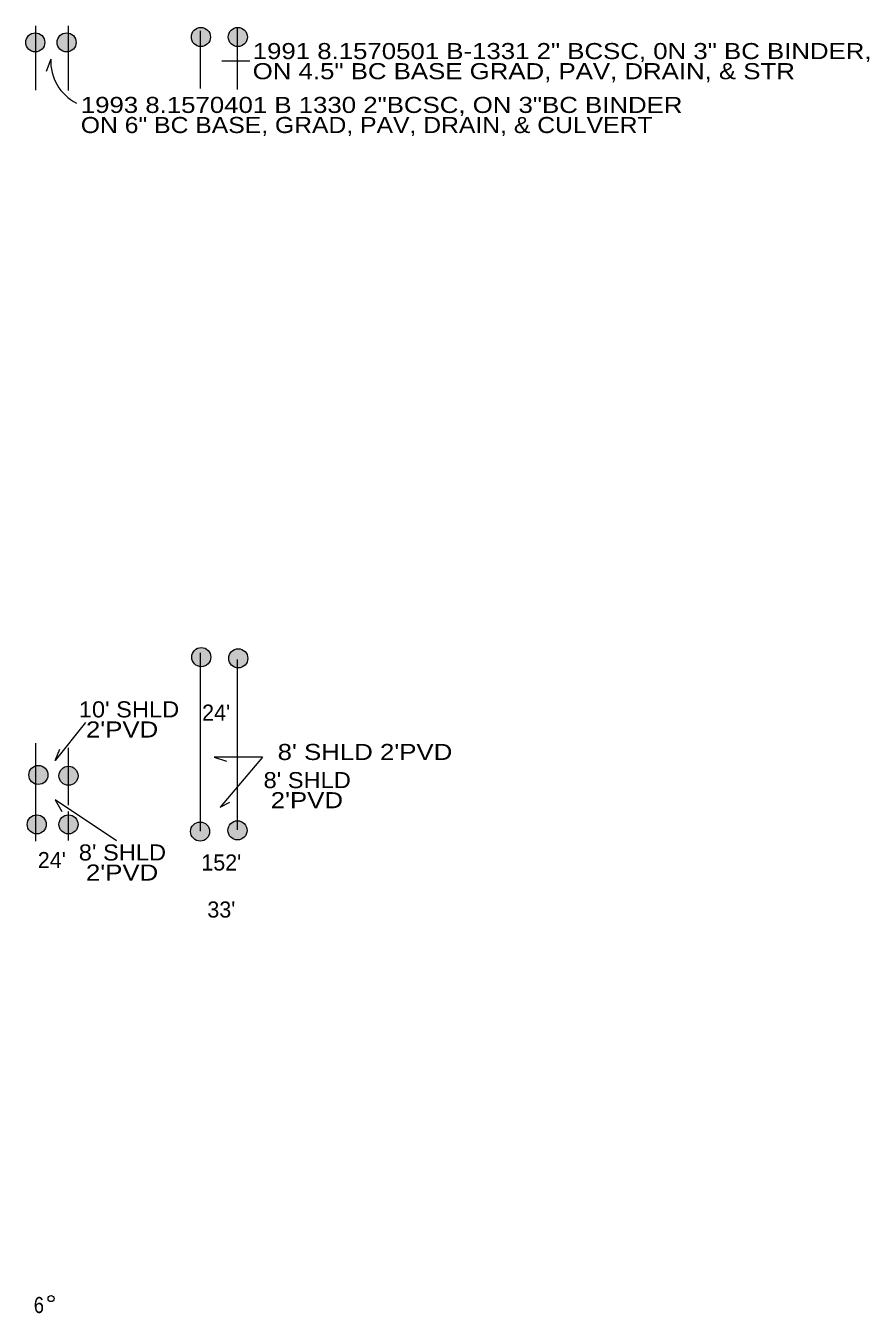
# Model space of a CAD drawing. Extents: x 2147484.64 to 2147486.74, y 2147478.87 to 2147482.07.
import ezdxf

# ---------------------------------------------------------------- set-up
doc = ezdxf.new("R2010")
doc.units = 0
doc.header["$LTSCALE"] = 0.016
doc.layers.add('1', color=7, linetype='Continuous', lineweight=13)

msp = doc.modelspace()

# ---------------------------------------------------------------- hatches: boundary and pattern name
at = {"layer": '1'}
for points in [[(2147485.09975, 2147482.041, 1), (2147485.05225, 2147482.041, 1)], [(2147485.19175, 2147482.041, 1), (2147485.14425, 2147482.041, 1)], [(2147484.68744, 2147482.02761, 1), (2147484.63994, 2147482.02761, 1)], [(2147484.76544, 2147482.02761, 1), (2147484.71794, 2147482.02761, 1)], [(2147485.10075, 2147480.498, 1), (2147485.05325, 2147480.498, 1)], [(2147485.19275, 2147480.495, 1), (2147485.14525, 2147480.495, 1)], [(2147484.6951, 2147480.2048, 1), (2147484.6476, 2147480.2048, 1)], [(2147484.7701, 2147480.2028, 1), (2147484.7226, 2147480.2028, 1)], [(2147484.6911, 2147480.0818, 1), (2147484.6436, 2147480.0818, 1)], [(2147484.7701, 2147480.0818, 1), (2147484.7226, 2147480.0818, 1)], [(2147485.09775, 2147480.064, 1), (2147485.05025, 2147480.064, 1)], [(2147485.19075, 2147480.067, 1), (2147485.14325, 2147480.067, 1)]]:
    msp.add_hatch(color=256, dxfattribs=at).paths.add_polyline_path(points)

# ---------------------------------------------------------------- linework, layer by layer
for p, q in [((2147484.665, 2147481.909), (2147484.665, 2147482.069)), ((2147484.746, 2147481.908), (2147484.746, 2147482.069)), ((2147485.166, 2147482.063), (2147485.166, 2147481.91)), ((2147485.074, 2147482.056), (2147485.074, 2147481.913)), ((2147484.702, 2147481.986), (2147484.691, 2147481.955)), ((2147485.198, 2147481.981), (2147485.128, 2147481.981)), ((2147485.074, 2147480.509), (2147485.074, 2147480.065)), ((2147485.166, 2147480.492), (2147485.166, 2147480.068)), ((2147484.665, 2147480.04), (2147484.665, 2147480.284)), ((2147484.746, 2147480.13), (2147484.746, 2147480.272)), ((2147484.746, 2147480.042), (2147484.746, 2147480.114))]:
    msp.add_line(p, q, dxfattribs=at)
for points in [[(2147484.789, 2147480.335), (2147484.713, 2147480.241), (2147484.725, 2147480.269)], [(2147485.229, 2147480.249), (2147485.109, 2147480.249), (2147485.14, 2147480.239)], [(2147485.229, 2147480.249), (2147485.124, 2147480.125), (2147485.148, 2147480.137)], [(2147484.866, 2147480.041), (2147484.713, 2147480.143), (2147484.73, 2147480.114)]]:
    msp.add_lwpolyline(points, dxfattribs=at)
for centre, radius in [((2147485.076, 2147482.041), 0.02375), ((2147485.168, 2147482.041), 0.02375), ((2147484.66369, 2147482.02761), 0.02375), ((2147484.74169, 2147482.02761), 0.02375), ((2147485.077, 2147480.498), 0.02375), ((2147485.169, 2147480.495), 0.02375), ((2147484.67135, 2147480.2048), 0.02375), ((2147484.74635, 2147480.2028), 0.02375), ((2147484.66735, 2147480.0818), 0.02375), ((2147484.74635, 2147480.0818), 0.02375), ((2147485.074, 2147480.064), 0.02375), ((2147485.167, 2147480.067), 0.02375), ((2147484.703, 2147478.902), 0.00762)]:
    msp.add_circle(centre, radius, dxfattribs=at)
msp.add_arc((2147484.821, 2147481.982), 0.11907, 178.07482, 242.52557, dxfattribs=at)

# ---------------------------------------------------------------- texts
for s, width, p in [('1991 8.1570501 B-1331 2" BCSC, 0N 3" BC BINDER, ', 1.2, (2147485.205, 2147481.986)), ('ON 4.5" BC BASE GRAD, PAV, DRAIN, & STR', 1.2, (2147485.205, 2147481.936)), ('1993 8.1570401 B 1330 2"BCSC, ON 3"BC BINDER', 1.2, (2147484.777, 2147481.852)), ('ON 6" BC BASE, GRAD, PAV, DRAIN, & CULVERT', 1.15, (2147484.777, 2147481.802)), ("10' SHLD", 1.1, (2147484.772, 2147480.348)), (" 2'PVD", 1.2, (2147484.772, 2147480.298)), ("8' SHLD 2'PVD", 1.2, (2147485.267, 2147480.242)), ("8' SHLD", 1.1, (2147485.232, 2147480.172)), (" 2'PVD", 1.2, (2147485.232, 2147480.122)), ("8' SHLD", 1.1, (2147484.772, 2147479.992)), (" 2'PVD", 1.2, (2147484.772, 2147479.942)), ('6', 0.85, (2147484.66, 2147478.866))]:
    msp.add_text(s, height=0.04, dxfattribs=dict(at, width=width)).set_placement(p)
for s, p in [("24'", (2147485.079, 2147480.34)), ("24'", (2147484.67, 2147479.973)), ("152'", (2147485.077, 2147479.967)), ("33'", (2147485.092, 2147479.85))]:
    msp.add_text(s, height=0.04, dxfattribs=at).set_placement(p)

doc.saveas('drawing.dxf')
